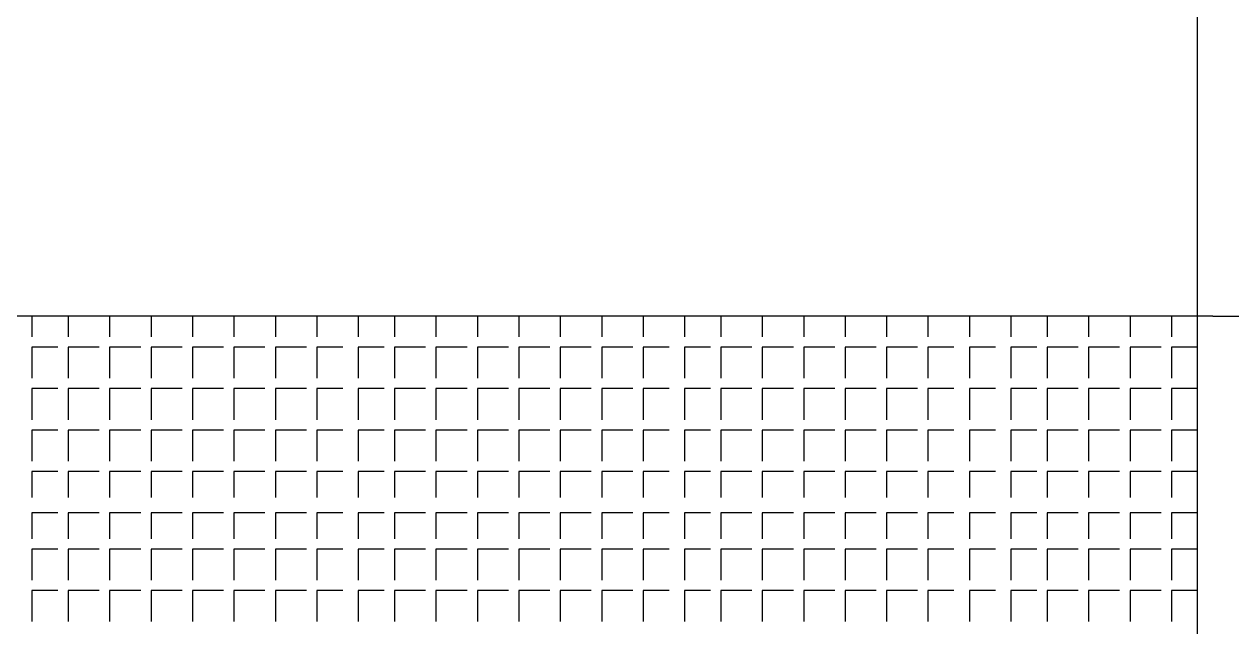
# Model space of a CAD drawing. Extents: x 69141456 to 70100388, y -33501327 to -33101377.
# Drawn here: x 69320987.8 to 69321483.4, y -33463934.6 to -33463687.2 of the extents above; entities that cross this region are included whole.
import ezdxf

# ---------------------------------------------------------------- set-up
doc = ezdxf.new("R2010")
doc.units = 0
doc.header["$LTSCALE"] = 100
doc.layers.add('PDF _СС_ЗВ_Кабель', color=1, linetype='Continuous')
doc.layers.add('PDF _СС_ЗВ_Оборудование', color=1, linetype='Continuous')

msp = doc.modelspace()

# ---------------------------------------------------------------- linework, layer by layer
at = {"layer": 'PDF _СС_ЗВ_Кабель', "lineweight": 30}
msp.add_lwpolyline([(69321475.65, -33463807.03), (69322553.34, -33463807.03), (69322553.34, -33456854.13), (69304283.64, -33456854.13), (69304283.64, -33438076.4), (69297492.28, -33438076.4), (69297492.28, -33439164.72)], dxfattribs=at)
at = {"layer": 'PDF _СС_ЗВ_Оборудование', "lineweight": 30}
msp.add_lwpolyline([(69321469.28, -33464191.77), (69321469.28, -33463420.17), (69319851.68, -33463420.17), (69319851.68, -33464191.77)], close=True, dxfattribs=at)
for points in [[(69321475.65, -33463807.03), (69319851.68, -33463807.03), (69319851.68, -33463815.54)], [(69320991.01, -33463807.03), (69320991.01, -33463815.54)], [(69321005.89, -33463807.03), (69321005.89, -33463815.54)], [(69321022.89, -33463807.03), (69321022.89, -33463815.54)], [(69321039.9, -33463807.03), (69321039.9, -33463815.54)], [(69321056.9, -33463807.03), (69321056.9, -33463815.54)], [(69321073.91, -33463807.03), (69321073.91, -33463815.54)], [(69321090.91, -33463807.03), (69321090.91, -33463815.54)], [(69321107.92, -33463807.03), (69321107.92, -33463815.54)], [(69321124.92, -33463807.03), (69321124.92, -33463815.54)], [(69321139.8, -33463807.03), (69321139.8, -33463815.54)], [(69321156.81, -33463807.03), (69321156.81, -33463815.54)], [(69321173.81, -33463807.03), (69321173.81, -33463815.54)], [(69321190.82, -33463807.03), (69321190.82, -33463815.54)], [(69321207.82, -33463807.03), (69321207.82, -33463815.54)], [(69321224.83, -33463807.03), (69321224.83, -33463815.54)], [(69321241.83, -33463807.03), (69321241.83, -33463815.54)], [(69321258.84, -33463807.03), (69321258.84, -33463815.54)], [(69321273.72, -33463807.03), (69321273.72, -33463815.54)], [(69321290.72, -33463807.03), (69321290.72, -33463815.54)], [(69321307.73, -33463807.03), (69321307.73, -33463815.54)], [(69321324.73, -33463807.03), (69321324.73, -33463815.54)], [(69321341.74, -33463807.03), (69321341.74, -33463815.54)], [(69321358.74, -33463807.03), (69321358.74, -33463815.54)], [(69321375.75, -33463807.03), (69321375.75, -33463815.54)], [(69321392.75, -33463807.03), (69321392.75, -33463815.54)], [(69321407.63, -33463807.03), (69321407.63, -33463815.54)], [(69321424.64, -33463807.03), (69321424.64, -33463815.54)], [(69321441.64, -33463807.03), (69321441.64, -33463815.54)], [(69321458.65, -33463807.03), (69321458.65, -33463815.54)], [(69321001.64, -33463819.79), (69320991.01, -33463819.79), (69320991.01, -33463832.54)], [(69321018.64, -33463819.79), (69321005.89, -33463819.79), (69321005.89, -33463832.54)], [(69321035.65, -33463819.79), (69321022.89, -33463819.79), (69321022.89, -33463832.54)], [(69321052.65, -33463819.79), (69321039.9, -33463819.79), (69321039.9, -33463832.54)], [(69321069.66, -33463819.79), (69321056.9, -33463819.79), (69321056.9, -33463832.54)], [(69321086.66, -33463819.79), (69321073.91, -33463819.79), (69321073.91, -33463832.54)], [(69321103.67, -33463819.79), (69321090.91, -33463819.79), (69321090.91, -33463832.54)], [(69321118.55, -33463819.79), (69321107.92, -33463819.79), (69321107.92, -33463832.54)], [(69321135.55, -33463819.79), (69321124.92, -33463819.79), (69321124.92, -33463832.54)], [(69321152.56, -33463819.79), (69321139.8, -33463819.79), (69321139.8, -33463832.54)], [(69321169.56, -33463819.79), (69321156.81, -33463819.79), (69321156.81, -33463832.54)], [(69321186.57, -33463819.79), (69321173.81, -33463819.79), (69321173.81, -33463832.54)], [(69321203.57, -33463819.79), (69321190.82, -33463819.79), (69321190.82, -33463832.54)], [(69321220.58, -33463819.79), (69321207.82, -33463819.79), (69321207.82, -33463832.54)], [(69321237.58, -33463819.79), (69321224.83, -33463819.79), (69321224.83, -33463832.54)], [(69321252.46, -33463819.79), (69321241.83, -33463819.79), (69321241.83, -33463832.54)], [(69321269.47, -33463819.79), (69321258.84, -33463819.79), (69321258.84, -33463832.54)], [(69321286.47, -33463819.79), (69321273.72, -33463819.79), (69321273.72, -33463832.54)], [(69321303.48, -33463819.79), (69321290.72, -33463819.79), (69321290.72, -33463832.54)], [(69321320.48, -33463819.79), (69321307.73, -33463819.79), (69321307.73, -33463832.54)], [(69321337.49, -33463819.79), (69321324.73, -33463819.79), (69321324.73, -33463832.54)], [(69321354.49, -33463819.79), (69321341.74, -33463819.79), (69321341.74, -33463832.54)], [(69321369.37, -33463819.79), (69321358.74, -33463819.79), (69321358.74, -33463832.54)], [(69321386.38, -33463819.79), (69321375.75, -33463819.79), (69321375.75, -33463832.54)], [(69321403.38, -33463819.79), (69321392.75, -33463819.79), (69321392.75, -33463832.54)], [(69321420.39, -33463819.79), (69321407.63, -33463819.79), (69321407.63, -33463832.54)], [(69321437.39, -33463819.79), (69321424.64, -33463819.79), (69321424.64, -33463832.54)], [(69321454.4, -33463819.79), (69321441.64, -33463819.79), (69321441.64, -33463832.54)], [(69321469.28, -33463819.79), (69321458.65, -33463819.79), (69321458.65, -33463832.54)], [(69321001.64, -33463836.79), (69320991.01, -33463836.79), (69320991.01, -33463849.55)], [(69321018.64, -33463836.79), (69321005.89, -33463836.79), (69321005.89, -33463849.55)], [(69321035.65, -33463836.79), (69321022.89, -33463836.79), (69321022.89, -33463849.55)], [(69321052.65, -33463836.79), (69321039.9, -33463836.79), (69321039.9, -33463849.55)], [(69321069.66, -33463836.79), (69321056.9, -33463836.79), (69321056.9, -33463849.55)], [(69321086.66, -33463836.79), (69321073.91, -33463836.79), (69321073.91, -33463849.55)], [(69321103.67, -33463836.79), (69321090.91, -33463836.79), (69321090.91, -33463849.55)], [(69321118.55, -33463836.79), (69321107.92, -33463836.79), (69321107.92, -33463849.55)], [(69321135.55, -33463836.79), (69321124.92, -33463836.79), (69321124.92, -33463849.55)], [(69321152.56, -33463836.79), (69321139.8, -33463836.79), (69321139.8, -33463849.55)], [(69321169.56, -33463836.79), (69321156.81, -33463836.79), (69321156.81, -33463849.55)], [(69321186.57, -33463836.79), (69321173.81, -33463836.79), (69321173.81, -33463849.55)], [(69321203.57, -33463836.79), (69321190.82, -33463836.79), (69321190.82, -33463849.55)], [(69321220.58, -33463836.79), (69321207.82, -33463836.79), (69321207.82, -33463849.55)], [(69321237.58, -33463836.79), (69321224.83, -33463836.79), (69321224.83, -33463849.55)], [(69321252.46, -33463836.79), (69321241.83, -33463836.79), (69321241.83, -33463849.55)], [(69321269.47, -33463836.79), (69321258.84, -33463836.79), (69321258.84, -33463849.55)], [(69321286.47, -33463836.79), (69321273.72, -33463836.79), (69321273.72, -33463849.55)], [(69321303.48, -33463836.79), (69321290.72, -33463836.79), (69321290.72, -33463849.55)], [(69321320.48, -33463836.79), (69321307.73, -33463836.79), (69321307.73, -33463849.55)], [(69321337.49, -33463836.79), (69321324.73, -33463836.79), (69321324.73, -33463849.55)], [(69321354.49, -33463836.79), (69321341.74, -33463836.79), (69321341.74, -33463849.55)], [(69321369.37, -33463836.79), (69321358.74, -33463836.79), (69321358.74, -33463849.55)], [(69321386.38, -33463836.79), (69321375.75, -33463836.79), (69321375.75, -33463849.55)], [(69321403.38, -33463836.79), (69321392.75, -33463836.79), (69321392.75, -33463849.55)], [(69321420.39, -33463836.79), (69321407.63, -33463836.79), (69321407.63, -33463849.55)], [(69321437.39, -33463836.79), (69321424.64, -33463836.79), (69321424.64, -33463849.55)], [(69321454.4, -33463836.79), (69321441.64, -33463836.79), (69321441.64, -33463849.55)], [(69321469.28, -33463836.79), (69321458.65, -33463836.79), (69321458.65, -33463849.55)], [(69321001.64, -33463853.8), (69320991.01, -33463853.8), (69320991.01, -33463866.55)], [(69321018.64, -33463853.8), (69321005.89, -33463853.8), (69321005.89, -33463866.55)], [(69321035.65, -33463853.8), (69321022.89, -33463853.8), (69321022.89, -33463866.55)], [(69321052.65, -33463853.8), (69321039.9, -33463853.8), (69321039.9, -33463866.55)], [(69321069.66, -33463853.8), (69321056.9, -33463853.8), (69321056.9, -33463866.55)], [(69321086.66, -33463853.8), (69321073.91, -33463853.8), (69321073.91, -33463866.55)], [(69321103.67, -33463853.8), (69321090.91, -33463853.8), (69321090.91, -33463866.55)], [(69321118.55, -33463853.8), (69321107.92, -33463853.8), (69321107.92, -33463866.55)], [(69321135.55, -33463853.8), (69321124.92, -33463853.8), (69321124.92, -33463866.55)], [(69321152.56, -33463853.8), (69321139.8, -33463853.8), (69321139.8, -33463866.55)], [(69321169.56, -33463853.8), (69321156.81, -33463853.8), (69321156.81, -33463866.55)], [(69321186.57, -33463853.8), (69321173.81, -33463853.8), (69321173.81, -33463866.55)], [(69321203.57, -33463853.8), (69321190.82, -33463853.8), (69321190.82, -33463866.55)], [(69321220.58, -33463853.8), (69321207.82, -33463853.8), (69321207.82, -33463866.55)], [(69321237.58, -33463853.8), (69321224.83, -33463853.8), (69321224.83, -33463866.55)], [(69321252.46, -33463853.8), (69321241.83, -33463853.8), (69321241.83, -33463866.55)], [(69321269.47, -33463853.8), (69321258.84, -33463853.8), (69321258.84, -33463866.55)], [(69321286.47, -33463853.8), (69321273.72, -33463853.8), (69321273.72, -33463866.55)], [(69321303.48, -33463853.8), (69321290.72, -33463853.8), (69321290.72, -33463866.55)], [(69321320.48, -33463853.8), (69321307.73, -33463853.8), (69321307.73, -33463866.55)], [(69321337.49, -33463853.8), (69321324.73, -33463853.8), (69321324.73, -33463866.55)], [(69321354.49, -33463853.8), (69321341.74, -33463853.8), (69321341.74, -33463866.55)], [(69321369.37, -33463853.8), (69321358.74, -33463853.8), (69321358.74, -33463866.55)], [(69321386.38, -33463853.8), (69321375.75, -33463853.8), (69321375.75, -33463866.55)], [(69321403.38, -33463853.8), (69321392.75, -33463853.8), (69321392.75, -33463866.55)], [(69321420.39, -33463853.8), (69321407.63, -33463853.8), (69321407.63, -33463866.55)], [(69321437.39, -33463853.8), (69321424.64, -33463853.8), (69321424.64, -33463866.55)], [(69321454.4, -33463853.8), (69321441.64, -33463853.8), (69321441.64, -33463866.55)], [(69321469.28, -33463853.8), (69321458.65, -33463853.8), (69321458.65, -33463866.55)], [(69321001.64, -33463870.8), (69320991.01, -33463870.8), (69320991.01, -33463881.43)], [(69321018.64, -33463870.8), (69321005.89, -33463870.8), (69321005.89, -33463881.43)], [(69321035.65, -33463870.8), (69321022.89, -33463870.8), (69321022.89, -33463881.43)], [(69321052.65, -33463870.8), (69321039.9, -33463870.8), (69321039.9, -33463881.43)], [(69321069.66, -33463870.8), (69321056.9, -33463870.8), (69321056.9, -33463881.43)], [(69321086.66, -33463870.8), (69321073.91, -33463870.8), (69321073.91, -33463881.43)], [(69321103.67, -33463870.8), (69321090.91, -33463870.8), (69321090.91, -33463881.43)], [(69321118.55, -33463870.8), (69321107.92, -33463870.8), (69321107.92, -33463881.43)], [(69321135.55, -33463870.8), (69321124.92, -33463870.8), (69321124.92, -33463881.43)], [(69321152.56, -33463870.8), (69321139.8, -33463870.8), (69321139.8, -33463881.43)], [(69321169.56, -33463870.8), (69321156.81, -33463870.8), (69321156.81, -33463881.43)], [(69321186.57, -33463870.8), (69321173.81, -33463870.8), (69321173.81, -33463881.43)], [(69321203.57, -33463870.8), (69321190.82, -33463870.8), (69321190.82, -33463881.43)], [(69321220.58, -33463870.8), (69321207.82, -33463870.8), (69321207.82, -33463881.43)], [(69321237.58, -33463870.8), (69321224.83, -33463870.8), (69321224.83, -33463881.43)], [(69321252.46, -33463870.8), (69321241.83, -33463870.8), (69321241.83, -33463881.43)], [(69321269.47, -33463870.8), (69321258.84, -33463870.8), (69321258.84, -33463881.43)], [(69321286.47, -33463870.8), (69321273.72, -33463870.8), (69321273.72, -33463881.43)], [(69321303.48, -33463870.8), (69321290.72, -33463870.8), (69321290.72, -33463881.43)], [(69321320.48, -33463870.8), (69321307.73, -33463870.8), (69321307.73, -33463881.43)], [(69321337.49, -33463870.8), (69321324.73, -33463870.8), (69321324.73, -33463881.43)], [(69321354.49, -33463870.8), (69321341.74, -33463870.8), (69321341.74, -33463881.43)], [(69321369.37, -33463870.8), (69321358.74, -33463870.8), (69321358.74, -33463881.43)], [(69321386.38, -33463870.8), (69321375.75, -33463870.8), (69321375.75, -33463881.43)], [(69321403.38, -33463870.8), (69321392.75, -33463870.8), (69321392.75, -33463881.43)], [(69321420.39, -33463870.8), (69321407.63, -33463870.8), (69321407.63, -33463881.43)], [(69321437.39, -33463870.8), (69321424.64, -33463870.8), (69321424.64, -33463881.43)], [(69321454.4, -33463870.8), (69321441.64, -33463870.8), (69321441.64, -33463881.43)], [(69321469.28, -33463870.8), (69321458.65, -33463870.8), (69321458.65, -33463881.43)], [(69321001.64, -33463887.81), (69320991.01, -33463887.81), (69320991.01, -33463898.43)], [(69321018.64, -33463887.81), (69321005.89, -33463887.81), (69321005.89, -33463898.43)], [(69321035.65, -33463887.81), (69321022.89, -33463887.81), (69321022.89, -33463898.43)], [(69321052.65, -33463887.81), (69321039.9, -33463887.81), (69321039.9, -33463898.43)], [(69321069.66, -33463887.81), (69321056.9, -33463887.81), (69321056.9, -33463898.43)], [(69321086.66, -33463887.81), (69321073.91, -33463887.81), (69321073.91, -33463898.43)], [(69321103.67, -33463887.81), (69321090.91, -33463887.81), (69321090.91, -33463898.43)], [(69321118.55, -33463887.81), (69321107.92, -33463887.81), (69321107.92, -33463898.43)], [(69321135.55, -33463887.81), (69321124.92, -33463887.81), (69321124.92, -33463898.43)], [(69321152.56, -33463887.81), (69321139.8, -33463887.81), (69321139.8, -33463898.43)], [(69321169.56, -33463887.81), (69321156.81, -33463887.81), (69321156.81, -33463898.43)], [(69321186.57, -33463887.81), (69321173.81, -33463887.81), (69321173.81, -33463898.43)], [(69321203.57, -33463887.81), (69321190.82, -33463887.81), (69321190.82, -33463898.43)], [(69321220.58, -33463887.81), (69321207.82, -33463887.81), (69321207.82, -33463898.43)], [(69321237.58, -33463887.81), (69321224.83, -33463887.81), (69321224.83, -33463898.43)], [(69321252.46, -33463887.81), (69321241.83, -33463887.81), (69321241.83, -33463898.43)], [(69321269.47, -33463887.81), (69321258.84, -33463887.81), (69321258.84, -33463898.43)], [(69321286.47, -33463887.81), (69321273.72, -33463887.81), (69321273.72, -33463898.43)], [(69321303.48, -33463887.81), (69321290.72, -33463887.81), (69321290.72, -33463898.43)], [(69321320.48, -33463887.81), (69321307.73, -33463887.81), (69321307.73, -33463898.43)], [(69321337.49, -33463887.81), (69321324.73, -33463887.81), (69321324.73, -33463898.43)], [(69321354.49, -33463887.81), (69321341.74, -33463887.81), (69321341.74, -33463898.43)], [(69321369.37, -33463887.81), (69321358.74, -33463887.81), (69321358.74, -33463898.43)], [(69321386.38, -33463887.81), (69321375.75, -33463887.81), (69321375.75, -33463898.43)], [(69321403.38, -33463887.81), (69321392.75, -33463887.81), (69321392.75, -33463898.43)], [(69321420.39, -33463887.81), (69321407.63, -33463887.81), (69321407.63, -33463898.43)], [(69321437.39, -33463887.81), (69321424.64, -33463887.81), (69321424.64, -33463898.43)], [(69321454.4, -33463887.81), (69321441.64, -33463887.81), (69321441.64, -33463898.43)], [(69321469.28, -33463887.81), (69321458.65, -33463887.81), (69321458.65, -33463898.43)], [(69321001.64, -33463902.69), (69320991.01, -33463902.69), (69320991.01, -33463915.44)], [(69321018.64, -33463902.69), (69321005.89, -33463902.69), (69321005.89, -33463915.44)], [(69321035.65, -33463902.69), (69321022.89, -33463902.69), (69321022.89, -33463915.44)], [(69321052.65, -33463902.69), (69321039.9, -33463902.69), (69321039.9, -33463915.44)], [(69321069.66, -33463902.69), (69321056.9, -33463902.69), (69321056.9, -33463915.44)], [(69321086.66, -33463902.69), (69321073.91, -33463902.69), (69321073.91, -33463915.44)], [(69321103.67, -33463902.69), (69321090.91, -33463902.69), (69321090.91, -33463915.44)], [(69321118.55, -33463902.69), (69321107.92, -33463902.69), (69321107.92, -33463915.44)], [(69321135.55, -33463902.69), (69321124.92, -33463902.69), (69321124.92, -33463915.44)], [(69321152.56, -33463902.69), (69321139.8, -33463902.69), (69321139.8, -33463915.44)], [(69321169.56, -33463902.69), (69321156.81, -33463902.69), (69321156.81, -33463915.44)], [(69321186.57, -33463902.69), (69321173.81, -33463902.69), (69321173.81, -33463915.44)], [(69321203.57, -33463902.69), (69321190.82, -33463902.69), (69321190.82, -33463915.44)], [(69321220.58, -33463902.69), (69321207.82, -33463902.69), (69321207.82, -33463915.44)], [(69321237.58, -33463902.69), (69321224.83, -33463902.69), (69321224.83, -33463915.44)], [(69321252.46, -33463902.69), (69321241.83, -33463902.69), (69321241.83, -33463915.44)], [(69321269.47, -33463902.69), (69321258.84, -33463902.69), (69321258.84, -33463915.44)], [(69321286.47, -33463902.69), (69321273.72, -33463902.69), (69321273.72, -33463915.44)], [(69321303.48, -33463902.69), (69321290.72, -33463902.69), (69321290.72, -33463915.44)], [(69321320.48, -33463902.69), (69321307.73, -33463902.69), (69321307.73, -33463915.44)], [(69321337.49, -33463902.69), (69321324.73, -33463902.69), (69321324.73, -33463915.44)], [(69321354.49, -33463902.69), (69321341.74, -33463902.69), (69321341.74, -33463915.44)], [(69321369.37, -33463902.69), (69321358.74, -33463902.69), (69321358.74, -33463915.44)], [(69321386.38, -33463902.69), (69321375.75, -33463902.69), (69321375.75, -33463915.44)], [(69321403.38, -33463902.69), (69321392.75, -33463902.69), (69321392.75, -33463915.44)], [(69321420.39, -33463902.69), (69321407.63, -33463902.69), (69321407.63, -33463915.44)], [(69321437.39, -33463902.69), (69321424.64, -33463902.69), (69321424.64, -33463915.44)], [(69321454.4, -33463902.69), (69321441.64, -33463902.69), (69321441.64, -33463915.44)], [(69321469.28, -33463902.69), (69321458.65, -33463902.69), (69321458.65, -33463915.44)], [(69321001.64, -33463919.69), (69320991.01, -33463919.69), (69320991.01, -33463932.44)], [(69321018.64, -33463919.69), (69321005.89, -33463919.69), (69321005.89, -33463932.44)], [(69321035.65, -33463919.69), (69321022.89, -33463919.69), (69321022.89, -33463932.44)], [(69321052.65, -33463919.69), (69321039.9, -33463919.69), (69321039.9, -33463932.44)], [(69321069.66, -33463919.69), (69321056.9, -33463919.69), (69321056.9, -33463932.44)], [(69321086.66, -33463919.69), (69321073.91, -33463919.69), (69321073.91, -33463932.44)], [(69321103.67, -33463919.69), (69321090.91, -33463919.69), (69321090.91, -33463932.44)], [(69321118.55, -33463919.69), (69321107.92, -33463919.69), (69321107.92, -33463932.44)], [(69321135.55, -33463919.69), (69321124.92, -33463919.69), (69321124.92, -33463932.44)], [(69321152.56, -33463919.69), (69321139.8, -33463919.69), (69321139.8, -33463932.44)], [(69321169.56, -33463919.69), (69321156.81, -33463919.69), (69321156.81, -33463932.44)], [(69321186.57, -33463919.69), (69321173.81, -33463919.69), (69321173.81, -33463932.44)], [(69321203.57, -33463919.69), (69321190.82, -33463919.69), (69321190.82, -33463932.44)], [(69321220.58, -33463919.69), (69321207.82, -33463919.69), (69321207.82, -33463932.44)], [(69321237.58, -33463919.69), (69321224.83, -33463919.69), (69321224.83, -33463932.44)], [(69321252.46, -33463919.69), (69321241.83, -33463919.69), (69321241.83, -33463932.44)], [(69321269.47, -33463919.69), (69321258.84, -33463919.69), (69321258.84, -33463932.44)], [(69321286.47, -33463919.69), (69321273.72, -33463919.69), (69321273.72, -33463932.44)], [(69321303.48, -33463919.69), (69321290.72, -33463919.69), (69321290.72, -33463932.44)], [(69321320.48, -33463919.69), (69321307.73, -33463919.69), (69321307.73, -33463932.44)], [(69321337.49, -33463919.69), (69321324.73, -33463919.69), (69321324.73, -33463932.44)], [(69321354.49, -33463919.69), (69321341.74, -33463919.69), (69321341.74, -33463932.44)], [(69321369.37, -33463919.69), (69321358.74, -33463919.69), (69321358.74, -33463932.44)], [(69321386.38, -33463919.69), (69321375.75, -33463919.69), (69321375.75, -33463932.44)], [(69321403.38, -33463919.69), (69321392.75, -33463919.69), (69321392.75, -33463932.44)], [(69321420.39, -33463919.69), (69321407.63, -33463919.69), (69321407.63, -33463932.44)], [(69321437.39, -33463919.69), (69321424.64, -33463919.69), (69321424.64, -33463932.44)], [(69321454.4, -33463919.69), (69321441.64, -33463919.69), (69321441.64, -33463932.44)], [(69321469.28, -33463919.69), (69321458.65, -33463919.69), (69321458.65, -33463932.44)]]:
    msp.add_lwpolyline(points, dxfattribs=at)

doc.saveas('drawing.dxf')
